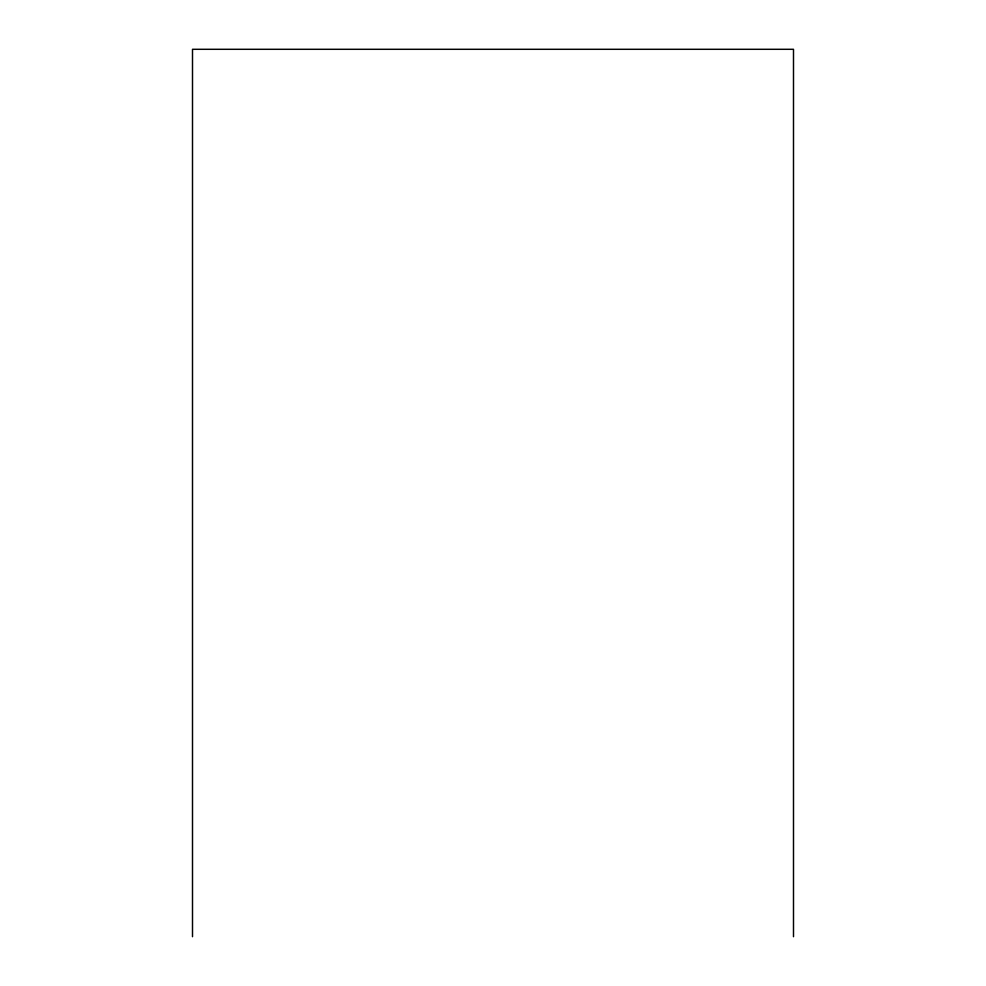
<?xml version="1.0" encoding="UTF-8"?>
<svg xmlns="http://www.w3.org/2000/svg" width="986" height="986" viewBox="0 0 986 986"><rect width="100%" height="100%" fill="white"/><g stroke="black" fill="none" stroke-linecap="round" stroke-linejoin="round"><path stroke-width="1.48" d="M793.496 936.7L793.496 49.3L192.504 49.3L192.504 936.7"/></g></svg>
